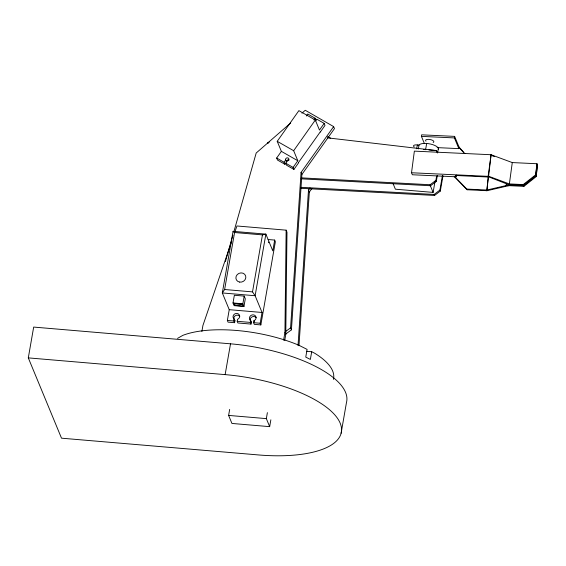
<?xml version="1.0" encoding="UTF-8"?>
<svg xmlns="http://www.w3.org/2000/svg" width="566" height="566" viewBox="0 0 566 566"><rect width="100%" height="100%" fill="white"/><g stroke="black" fill="none" stroke-linecap="round" stroke-linejoin="round"><path stroke-width="0.85" d="M283.594 340.145L284.939 332.44L286.141 230.164L236.935 225.975L234.932 231.827M284.726 340.435L285.773 334.449L286.976 232.166L286.141 230.164M285.766 334.004L291.419 329.851L290.584 327.841L301.062 172.439L333.636 126.6L305.258 110.271L301.94 113.165M291.419 329.851L301.897 174.448L301.062 172.439M298.02 345.479L308.498 190.077L310.026 187.926M298.975 345.734L309.333 192.086L308.498 190.077M456.076 176.811L455.524 175.474L488.515 177.031L491.083 154.737L414.362 151.129L411.524 172.75L412.352 174.76L456.076 176.811L456.302 175.085M536.221 176.571L537.424 164.543L536.221 176.571L523.918 186.355L506.294 185.521L506.52 183.787M424.309 143.347L421.429 136.371L421.628 134.828L454.625 136.378L459.33 147.754M437.143 147.613L458.849 148.632L454.427 137.927L454.625 136.378M458.849 148.632L459.054 147.089L464.842 153.57M454.265 176.585L467.106 189.751L486.894 190.685L488.437 176.175M488.175 176.09L491.083 154.737L512.28 162.576L537.028 163.737L535.769 175.651L523.5 185.252L508.325 184.537L488.451 176.762L488.175 176.09L509.372 183.929L523.225 184.58L535.493 174.979L537.028 163.737M486.484 190.105L506.153 185.57L508.664 185.69L486.767 190.777L488.387 176.21M506.153 185.57L506.386 183.83M509.372 183.929L512.28 162.576M28.3 357.882L225.141 374.621A101.109 37.71 9.9 0 1 340.166 423.149A101.109 37.71 9.9 0 1 258.351 454.93L61.51 438.183L28.3 357.882L33.677 327.077L230.518 343.817A101.109 37.71 9.9 0 1 346.484 402.447L341.107 433.252M201.878 331.457L202.925 325.464L231.791 241.024M268.114 239.517L274.673 240.076L272.791 250.858L265.871 234.126L233.065 231.338L222.318 292.947L229.237 309.673L227.355 320.455L228.041 322.132L234.607 322.691L234.947 320.738L234.253 319.061A3.368 3.042 -22.5 0 1 234.19 314.342A3.368 3.042 -22.5 0 1 239.22 314.767A3.368 3.042 -22.5 0 1 237.536 319.344L237.196 321.297L237.883 322.967L251.007 324.085L251.346 322.132A3.368 3.042 -22.5 0 1 251.177 317.505A3.368 3.042 -22.5 0 1 256.157 317.618M251.007 324.085L250.314 322.408L250.66 320.455A3.368 3.042 -22.5 0 1 250.596 315.736A3.368 3.042 -22.5 0 1 255.62 316.161A3.368 3.042 -22.5 0 1 253.936 320.738L253.596 322.691L254.29 324.36L260.848 324.919L260.162 323.25L262.044 312.467L255.125 295.735L222.318 292.947L224.624 289.509L234.572 232.52L233.065 231.338M233.008 302.959L234.352 295.261L244.194 296.096L245.297 298.777L243.953 306.475L234.112 305.64L233.008 302.959L242.849 303.8L243.953 306.475M234.756 305.392L233.907 303.341L242.213 304.048L243.055 306.093L234.756 305.392L235.024 303.85L242.496 304.487M234.607 322.691L233.914 321.014L234.253 319.061M225.141 374.621L230.518 343.817M242.849 303.8L244.194 296.096M270.859 419.809L269.664 426.651L231.94 423.446L228.614 415.416L229.662 409.423M252.514 291.879L262.454 234.89L265.871 234.126L255.125 295.735L252.514 291.879L224.624 289.509M260.848 324.919L275.366 241.746L274.673 240.076M269.664 426.651L266.345 418.621L267.385 412.635M306.432 351.281L311.703 351.727L310.359 359.431L305.753 357.104L307.097 349.399L298.827 345.218A84.256 31.427 9.9 0 0 182.839 335.355L177.547 338.383M416.675 148.794L417.347 144.946L419.017 145.087L418.345 148.943M423.92 149.566A10.11 3.771 9.9 0 1 425.597 149.629L426.672 143.474M437.582 152.855L438.388 148.235M393.059 183.575L395.379 189.193L433.11 192.405L435.049 181.283M301.14 178.828L430.549 185.747L436.301 181.389L435.884 180.384L436.627 176.139M436.301 181.389L437.341 175.439M300.751 188.294L434.561 195.447L440.313 191.096L439.895 190.091L442.421 175.644M440.313 191.096L442.98 175.8M225.417 261.556L232.867 235.272M233.829 231.883L256.193 153.018L290.669 122.985M418.918 145.264L419.151 144.861A10.11 3.771 9.9 0 1 430.563 144.054A10.11 3.771 9.9 0 1 438.551 149.254M298.643 162.753L293.931 169.425L293.103 167.416L297.808 160.744L281.373 151.363L277.22 141.323L298.883 110.639L315.319 120.02L319.465 130.06L324.176 123.388L316.776 119.164L315.573 120.876M289.007 160.065A1.684 1.521 -22.5 0 0 286.431 161.791L285.604 159.782A1.684 1.521 -22.5 0 1 286.934 157.893A1.684 1.521 -22.5 0 1 288.872 158.996A1.684 1.521 -22.5 0 1 287.542 160.886L284.889 164.267L277.496 160.044L276.668 158.034L281.373 151.363M306.326 116.009L307.741 114.007L315.135 118.23L315.962 120.233M284.889 164.267L284.061 162.258L285.674 159.973M313.925 119.935L315.135 118.23M297.808 160.744L293.662 150.712L315.319 120.02M320.299 132.069L325.004 125.397L324.176 123.388M298.409 162.626L320.179 131.998M301.897 174.448L334.471 128.609L333.636 126.6M309.333 192.086L311.88 188.506M506.294 185.521L508.53 184.983L523.642 185.698L535.938 175.906M301.607 177.873L430.132 184.742L435.884 180.384M301.218 187.339L434.143 194.442L439.895 190.091M285.632 331.478L290.584 327.841M269.338 142.094L267.683 142.632L268.1 143.637M421.429 136.371L454.427 137.927M411.524 172.75L488.239 176.359M454.597 176.542L466.83 189.086L486.618 190.013M417.347 144.946L416.286 144.868A4.21 1.571 9.9 0 0 414.234 146.962M423.87 149.488L425.597 149.629M428.964 149.919L435.7 150.492M234.572 232.52L262.454 234.89M229.237 309.673L262.044 312.467M227.355 320.455L233.914 321.014M237.196 321.297L250.314 322.408M253.596 322.691L260.162 323.25M228.614 415.416L266.345 418.621M327.459 137.842L436.096 150.549L437.631 152.495M492.151 155.714L494.535 156.648M311.703 351.727L314.724 353.262A84.256 31.427 9.9 0 1 333.416 379.347M277.22 141.323L293.662 150.712M276.668 158.034L284.061 162.258M293.103 167.416L285.703 163.192L286.538 165.201L293.931 169.425M327.622 136.505L330.615 138.224M459.91 148.405L463.384 152.296M437.539 152.848L436.096 150.549M523.642 185.698L523.918 186.355M535.493 174.979L535.769 175.651M523.225 184.58L523.5 185.252M491.083 154.737L491.359 155.402M430.132 184.742L430.549 185.747M434.143 194.442L434.561 195.447M430.118 185.174L433.11 192.405M284.939 332.44L285.773 334.449M253.936 320.738L254.403 321.849M250.66 320.455L251.346 322.132M466.83 189.086L467.106 189.751M234.947 320.738A3.368 3.042 -22.5 0 1 233.942 319.507M233.744 318.736A3.368 3.042 -22.5 0 1 239.751 316.224M268.369 242.015A3.368 3.042 -22.5 0 1 268.779 242.701M425.972 141.189A4.21 1.571 9.9 0 1 430.033 139.519A4.21 1.571 9.9 0 1 433.16 142.469M239.68 282.101A5.059 4.563 -22.5 0 0 245.651 275.911A5.059 4.563 -22.5 0 0 237.26 274.574A5.059 4.563 -22.5 0 0 239.68 282.101"/></g></svg>
